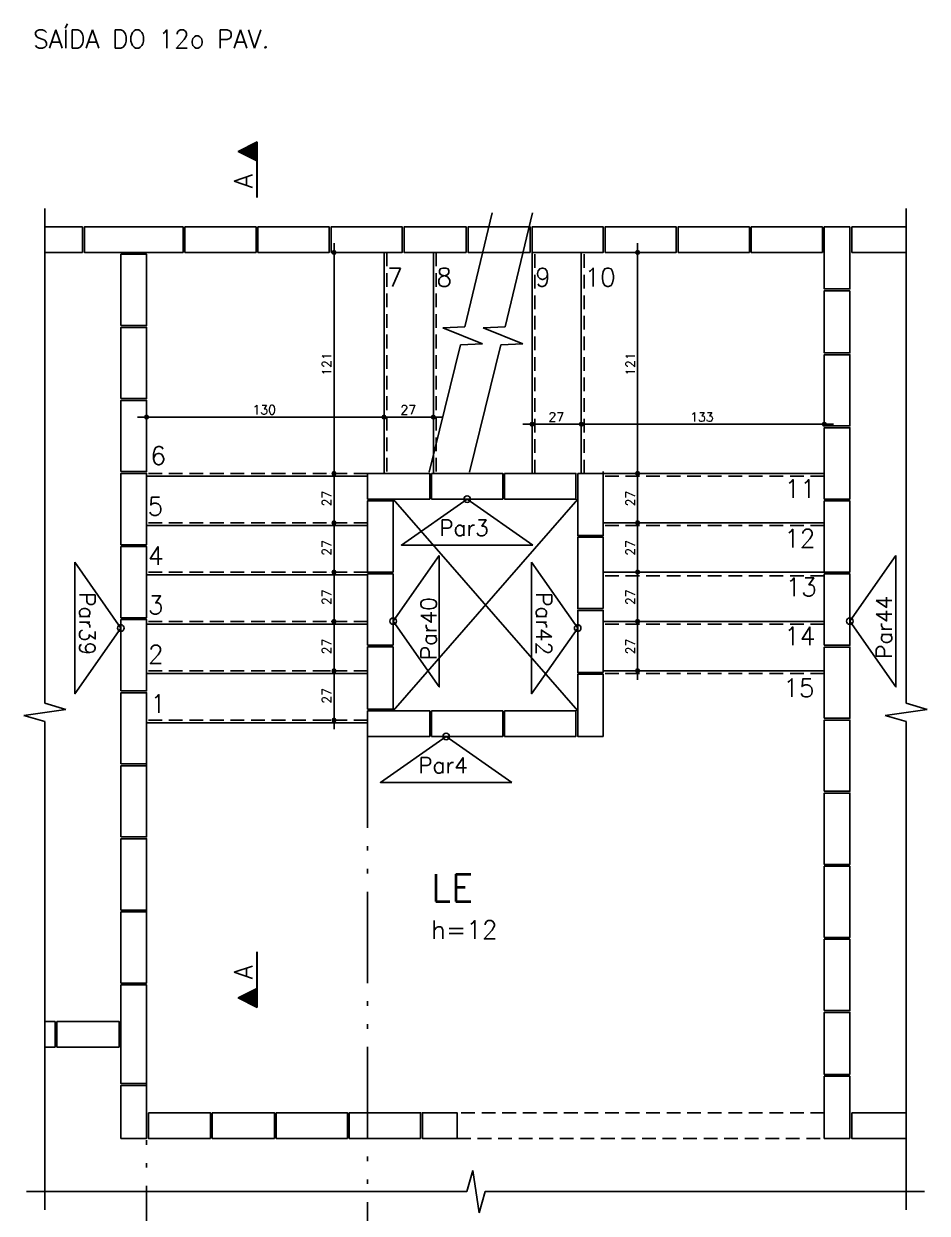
# Model space of a CAD drawing. Extents: x -2 to 86, y -1.5 to 60.9.
# Drawn here: x 15.93 to 35.71, y 19.29 to 45.34 of the extents above; entities that cross this region are included whole.
import ezdxf

# ---------------------------------------------------------------- set-up
doc = ezdxf.new("R2010")
doc.units = 0
doc.header["$MEASUREMENT"] = 0
doc.linetypes.add('ESTILO_TQS_0001', pattern=[0.45, 0.3, -0.15])
doc.linetypes.add('ESTILO_TQS_0004', pattern=[3.3, 2, -0.4, 0.05, -0.4, 0.05, -0.4])
for name, color, linetype in [('PENA_01', 1, 'CONTINUOUS'), ('PENA_02', 2, 'CONTINUOUS'), ('PENA_03', 3, 'CONTINUOUS'), ('PENA_04', 4, 'CONTINUOUS'), ('PENA_05', 5, 'CONTINUOUS')]:
    doc.layers.add(name, color=color, linetype=linetype)
doc.styles.get("Standard").update_dxf_attribs({"font": 'ROMANS.SHX'})

msp = doc.modelspace()

# ---------------------------------------------------------------- linework, layer by layer
at = {"layer": 'PENA_01', "linetype": 'Continuous'}
for p, q in [((16.393, 40.892), (17.218, 40.892)), ((17.218, 40.892), (17.218, 40.332)), ((35.249, 40.892), (34.058, 40.892)), ((34.058, 40.892), (34.058, 40.332)), ((22.723, 35.292), (22.723, 40.532)), ((29.37, 40.532), (29.37, 35.292)), ((17.218, 40.332), (16.393, 40.332)), ((22.818, 40.332), (22.923, 40.332)), ((29.238, 40.332), (29.17, 40.332)), ((34.058, 40.332), (35.249, 40.332)), ((18.418, 36.727), (24.018, 36.727)), ((18.618, 36.892), (18.618, 36.527)), ((23.618, 36.727), (25.098, 36.727)), ((23.818, 36.775), (23.818, 36.527)), ((23.818, 36.775), (23.818, 36.527)), ((27.058, 36.355), (27.058, 36.77)), ((28.138, 36.615), (28.138, 36.77)), ((28.138, 36.377), (28.138, 36.77)), ((33.458, 36.692), (33.458, 36.77)), ((24.898, 36.568), (24.898, 36.527)), ((26.858, 36.57), (28.338, 36.57)), ((27.938, 36.57), (33.658, 36.57)), ((22.723, 34.212), (22.723, 35.692)), ((29.37, 35.692), (29.37, 34.212)), ((22.82, 35.492), (22.923, 35.492)), ((22.82, 35.492), (22.923, 35.492)), ((28.618, 35.532), (28.618, 35.492)), ((29.208, 35.492), (29.17, 35.492)), ((29.208, 35.492), (29.17, 35.492)), ((22.723, 33.132), (22.723, 34.612)), ((22.873, 34.412), (22.923, 34.412)), ((22.873, 34.412), (22.923, 34.412)), ((29.37, 34.612), (29.37, 33.132)), ((29.521, 34.412), (29.57, 34.412)), ((29.521, 34.412), (29.57, 34.412)), ((22.723, 32.052), (22.723, 33.532)), ((29.37, 33.532), (29.37, 32.052)), ((22.823, 33.332), (22.923, 33.332)), ((22.823, 33.332), (22.923, 33.332)), ((29.181, 33.332), (29.17, 33.332)), ((29.181, 33.332), (29.17, 33.332)), ((22.723, 30.972), (22.723, 32.452)), ((29.37, 32.452), (29.37, 30.972)), ((22.664, 32.252), (22.923, 32.252)), ((22.664, 32.252), (22.923, 32.252)), ((29.542, 32.252), (29.57, 32.252)), ((29.542, 32.252), (29.57, 32.252)), ((22.723, 31.372), (22.723, 29.892)), ((22.644, 31.172), (22.523, 31.172)), ((22.723, 31.172), (22.923, 31.172)), ((29.29, 31.172), (29.17, 31.172)), ((22.654, 30.092), (22.523, 30.092))]:
    msp.add_line(p, q, dxfattribs=at)
at = {"layer": 'PENA_01', "linetype": 'ESTILO_TQS_0001'}
for p, q in [((23.878, 40.332), (23.878, 35.492)), ((24.958, 40.332), (24.958, 35.492)), ((27.118, 35.492), (27.118, 40.332)), ((28.198, 35.492), (28.198, 40.332)), ((23.458, 35.492), (18.618, 35.492)), ((33.458, 35.432), (28.618, 35.432)), ((23.458, 34.412), (18.618, 34.412)), ((33.458, 34.352), (28.618, 34.352)), ((23.458, 33.332), (18.618, 33.332)), ((33.458, 33.254), (28.618, 33.254)), ((23.458, 32.252), (18.618, 32.252)), ((33.458, 32.192), (28.618, 32.192)), ((23.458, 31.172), (18.618, 31.172)), ((33.458, 31.112), (28.618, 31.112)), ((23.458, 30.092), (18.618, 30.092))]:
    msp.add_line(p, q, dxfattribs=at)
at = {"layer": 'PENA_01', "linetype": 'ESTILO_TQS_0004'}
for p, q in [((18.618, 30.092), (18.618, 16.765)), ((23.458, 29.734), (23.458, 16.765))]:
    msp.add_line(p, q, dxfattribs=at)
at = {"layer": 'PENA_01', "linetype": 'Continuous'}
for points in [[(19.418, 40.892), (17.258, 40.892), (17.258, 40.332), (19.418, 40.332), (19.418, 40.892)], [(19.458, 40.332), (21.018, 40.332), (21.018, 40.892), (19.458, 40.892), (19.458, 40.332)], [(21.058, 40.332), (22.618, 40.332), (22.618, 40.892), (21.058, 40.892), (21.058, 40.332)], [(22.658, 40.332), (24.218, 40.332), (24.218, 40.892), (22.658, 40.892), (22.658, 40.332)], [(25.618, 40.332), (24.258, 40.332), (24.258, 40.892), (25.618, 40.892), (25.618, 40.332)], [(27.018, 40.332), (25.658, 40.332), (25.658, 40.892), (27.018, 40.892), (27.018, 40.332)], [(27.058, 40.332), (28.618, 40.332), (28.618, 40.892), (27.058, 40.892), (27.058, 40.332)], [(28.658, 40.332), (30.218, 40.332), (30.218, 40.892), (28.658, 40.892), (28.658, 40.332)], [(30.258, 40.332), (31.818, 40.332), (31.818, 40.892), (30.258, 40.892), (30.258, 40.332)], [(31.858, 40.332), (33.418, 40.332), (33.418, 40.892), (31.858, 40.892), (31.858, 40.332)], [(34.018, 40.892), (34.018, 39.532), (33.458, 39.532), (33.458, 40.892), (34.018, 40.892)], [(18.058, 38.732), (18.058, 40.292), (18.618, 40.292), (18.618, 38.732), (18.058, 38.732)], [(34.018, 39.492), (34.018, 38.132), (33.458, 38.132), (33.458, 39.492), (34.018, 39.492)], [(18.058, 37.132), (18.058, 38.692), (18.618, 38.692), (18.618, 37.132), (18.058, 37.132)], [(33.458, 36.532), (33.458, 38.092), (34.018, 38.092), (34.018, 36.532), (33.458, 36.532)], [(18.058, 35.532), (18.058, 37.092), (18.618, 37.092), (18.618, 35.532), (18.058, 35.532)], [(33.458, 34.932), (33.458, 36.492), (34.018, 36.492), (34.018, 34.932), (33.458, 34.932)], [(18.058, 33.932), (18.058, 35.492), (18.618, 35.492), (18.618, 33.932), (18.058, 33.932)], [(23.458, 34.932), (24.818, 34.932), (24.818, 35.492), (23.458, 35.492), (23.458, 34.932)], [(24.858, 35.492), (26.418, 35.492), (26.418, 34.932), (24.858, 34.932), (24.858, 35.492)], [(26.458, 35.492), (28.018, 35.492), (28.018, 34.932), (26.458, 34.932), (26.458, 35.492)], [(28.058, 35.492), (28.058, 34.132), (28.618, 34.132), (28.618, 35.492), (28.058, 35.492)], [(24.018, 34.932), (28.058, 30.294)], [(24.018, 30.294), (28.058, 34.932)], [(24.018, 33.334), (24.018, 34.894), (23.458, 34.894), (23.458, 33.334), (24.018, 33.334)], [(33.458, 33.332), (33.458, 34.892), (34.018, 34.892), (34.018, 33.332), (33.458, 33.332)], [(18.058, 32.332), (18.058, 33.892), (18.618, 33.892), (18.618, 32.332), (18.058, 32.332)], [(28.618, 32.534), (28.618, 34.094), (28.058, 34.094), (28.058, 32.534), (28.618, 32.534)], [(24.018, 31.734), (24.018, 33.294), (23.458, 33.294), (23.458, 31.734), (24.018, 31.734)], [(33.458, 31.732), (33.458, 33.292), (34.018, 33.292), (34.018, 31.732), (33.458, 31.732)], [(28.618, 31.134), (28.618, 32.494), (28.058, 32.494), (28.058, 31.134), (28.618, 31.134)], [(18.058, 30.732), (18.058, 32.292), (18.618, 32.292), (18.618, 30.732), (18.058, 30.732)], [(23.458, 31.694), (23.458, 30.334), (24.018, 30.334), (24.018, 31.694), (23.458, 31.694)], [(33.458, 30.132), (33.458, 31.692), (34.018, 31.692), (34.018, 30.132), (33.458, 30.132)], [(28.618, 29.734), (28.618, 31.094), (28.058, 31.094), (28.058, 29.734), (28.618, 29.734)], [(18.058, 29.132), (18.058, 30.692), (18.618, 30.692), (18.618, 29.132), (18.058, 29.132)], [(23.458, 29.734), (24.818, 29.734), (24.818, 30.294), (23.458, 30.294), (23.458, 29.734)], [(24.858, 30.294), (26.418, 30.294), (26.418, 29.734), (24.858, 29.734), (24.858, 30.294)], [(26.458, 30.294), (28.018, 30.294), (28.018, 29.734), (26.458, 29.734), (26.458, 30.294)], [(33.458, 28.532), (33.458, 30.092), (34.018, 30.092), (34.018, 28.532), (33.458, 28.532)], [(18.058, 27.532), (18.058, 29.092), (18.618, 29.092), (18.618, 27.532), (18.058, 27.532)], [(33.458, 26.932), (33.458, 28.492), (34.018, 28.492), (34.018, 26.932), (33.458, 26.932)], [(18.058, 25.932), (18.058, 27.492), (18.618, 27.492), (18.618, 25.932), (18.058, 25.932)], [(33.458, 25.332), (33.458, 26.892), (34.018, 26.892), (34.018, 25.332), (33.458, 25.332)], [(18.058, 24.332), (18.058, 25.892), (18.618, 25.892), (18.618, 24.332), (18.058, 24.332)], [(33.458, 23.732), (33.458, 25.292), (34.018, 25.292), (34.018, 23.732), (33.458, 23.732)], [(18.618, 22.132), (18.618, 24.292), (18.058, 24.292), (18.058, 22.132), (18.618, 22.132)], [(16.393, 22.932), (16.618, 22.932), (16.618, 23.492)], [(16.618, 23.492), (16.393, 23.492)], [(16.658, 23.492), (18.018, 23.492), (18.018, 22.932), (16.658, 22.932), (16.658, 23.492)], [(34.018, 22.332), (34.018, 23.692), (33.458, 23.692), (33.458, 22.332), (34.018, 22.332)], [(34.018, 20.932), (34.018, 22.292), (33.458, 22.292), (33.458, 20.932), (34.018, 20.932)], [(18.058, 20.932), (18.058, 22.092), (18.618, 22.092), (18.618, 20.932), (18.058, 20.932)], [(18.658, 21.492), (20.018, 21.492), (20.018, 20.932), (18.658, 20.932), (18.658, 21.492)], [(20.058, 21.492), (21.418, 21.492), (21.418, 20.932), (20.058, 20.932), (20.058, 21.492)], [(23.018, 20.932), (21.458, 20.932), (21.458, 21.492), (23.018, 21.492), (23.018, 20.932)], [(24.618, 20.932), (23.058, 20.932), (23.058, 21.492), (24.618, 21.492), (24.618, 20.932)], [(25.418, 20.932), (24.658, 20.932), (24.658, 21.492), (25.418, 21.492), (25.418, 20.932)], [(35.249, 20.932), (34.058, 20.932), (34.058, 21.492)], [(34.058, 21.492), (35.249, 21.492)]]:
    msp.add_lwpolyline(points, dxfattribs=at)
at = {"layer": 'PENA_01', "linetype": 'ESTILO_TQS_0001'}
msp.add_lwpolyline([(25.418, 20.932), (33.458, 20.932), (33.458, 21.492), (25.418, 21.492), (25.418, 20.932)], dxfattribs=at)
at = {"layer": 'PENA_02', "linetype": 'Continuous'}
for p, q in [((25.587, 38.7), (26.187, 41.202)), ((26.472, 38.7), (27.072, 41.202)), ((24.804, 35.52), (25.493, 38.311)), ((25.69, 35.52), (26.379, 38.311))]:
    msp.add_line(p, q, dxfattribs=at)
for points in [[(23.818, 35.492), (23.818, 40.332)], [(24.898, 35.492), (24.898, 40.332)], [(27.058, 35.492), (27.058, 40.332)], [(28.138, 35.492), (28.138, 40.332)], [(18.618, 35.432), (23.458, 35.432)], [(28.618, 35.492), (33.458, 35.492)], [(28.618, 34.412), (33.458, 34.412)], [(18.618, 34.352), (23.458, 34.352)], [(18.618, 34.352), (23.458, 34.352)], [(18.618, 33.272), (23.458, 33.272)], [(18.618, 33.272), (23.458, 33.272)], [(28.618, 33.332), (33.458, 33.332)], [(18.618, 32.192), (23.458, 32.192)], [(18.618, 32.192), (23.458, 32.192)], [(28.618, 32.252), (33.458, 32.252)], [(18.618, 31.112), (23.458, 31.112)], [(18.618, 31.112), (23.458, 31.112)], [(28.618, 31.172), (33.458, 31.172)], [(18.618, 30.032), (23.458, 30.032)]]:
    msp.add_lwpolyline(points, dxfattribs=at)
for centre, radius in [((22.723, 40.332), 0.04), ((29.37, 40.332), 0.04), ((22.723, 40.332), 0.02), ((29.37, 40.332), 0.02), ((18.618, 36.727), 0.04), ((18.618, 36.727), 0.02), ((23.818, 36.727), 0.04), ((23.818, 36.727), 0.04), ((23.818, 36.727), 0.02), ((23.818, 36.727), 0.02), ((24.898, 36.727), 0.04), ((24.898, 36.727), 0.02), ((27.058, 36.57), 0.04), ((27.058, 36.57), 0.02), ((28.138, 36.57), 0.04), ((28.138, 36.57), 0.04), ((28.138, 36.57), 0.02), ((28.138, 36.57), 0.02), ((33.458, 36.57), 0.04), ((33.458, 36.57), 0.02), ((22.723, 35.492), 0.04), ((22.723, 35.492), 0.04), ((22.723, 35.492), 0.02), ((22.723, 35.492), 0.02), ((29.37, 35.492), 0.04), ((29.37, 35.492), 0.04), ((29.37, 35.492), 0.02), ((29.37, 35.492), 0.02), ((22.723, 34.412), 0.04), ((22.723, 34.412), 0.04), ((22.723, 34.412), 0.02), ((22.723, 34.412), 0.02), ((29.37, 34.412), 0.04), ((29.37, 34.412), 0.04), ((29.37, 34.412), 0.02), ((29.37, 34.412), 0.02), ((22.723, 33.332), 0.04), ((22.723, 33.332), 0.04), ((22.723, 33.332), 0.02), ((22.723, 33.332), 0.02), ((29.37, 33.332), 0.04), ((29.37, 33.332), 0.04), ((29.37, 33.332), 0.02), ((29.37, 33.332), 0.02), ((22.723, 32.252), 0.04), ((22.723, 32.252), 0.04), ((22.723, 32.252), 0.02), ((22.723, 32.252), 0.02), ((29.37, 32.252), 0.04), ((29.37, 32.252), 0.04), ((29.37, 32.252), 0.02), ((29.37, 32.252), 0.02), ((22.723, 31.172), 0.04), ((22.723, 31.172), 0.04), ((22.723, 31.172), 0.02), ((22.723, 31.172), 0.02), ((29.37, 31.172), 0.04), ((29.37, 31.172), 0.02), ((22.723, 30.092), 0.04), ((22.723, 30.092), 0.02)]:
    msp.add_circle(centre, radius, dxfattribs=at)
at = {"layer": 'PENA_03', "linetype": 'Continuous'}
for p, q in [((16.393, 41.292), (16.393, 30.459)), ((35.249, 41.292), (35.249, 30.459)), ((22.618, 40.332), (22.618, 40.332)), ((29.438, 40.332), (29.438, 40.332)), ((25.587, 38.7), (25.106, 38.678)), ((25.974, 38.333), (25.106, 38.678)), ((26.472, 38.7), (25.992, 38.678)), ((26.859, 38.333), (25.992, 38.678)), ((25.493, 38.311), (25.974, 38.333)), ((26.379, 38.311), (26.859, 38.333)), ((18.618, 37.092), (18.618, 37.092)), ((23.818, 36.975), (23.818, 36.975)), ((23.818, 36.975), (23.818, 36.975)), ((24.898, 36.768), (24.898, 36.768)), ((33.458, 36.492), (33.458, 36.492)), ((28.138, 36.415), (28.138, 36.415)), ((27.058, 36.155), (27.058, 36.155)), ((28.138, 36.177), (28.138, 36.177)), ((22.62, 35.492), (22.62, 35.492)), ((22.62, 35.492), (22.62, 35.492)), ((29.408, 35.492), (29.408, 35.492)), ((29.408, 35.492), (29.408, 35.492)), ((22.673, 34.412), (22.673, 34.412)), ((22.673, 34.412), (22.673, 34.412)), ((29.321, 34.412), (29.321, 34.412)), ((29.321, 34.412), (29.321, 34.412)), ((22.623, 33.332), (22.623, 33.332)), ((22.623, 33.332), (22.623, 33.332)), ((29.381, 33.332), (29.381, 33.332)), ((29.381, 33.332), (29.381, 33.332)), ((22.464, 32.252), (22.464, 32.252)), ((22.464, 32.252), (22.464, 32.252)), ((29.342, 32.252), (29.342, 32.252)), ((29.342, 32.252), (29.342, 32.252)), ((22.523, 31.172), (22.523, 31.172)), ((22.844, 31.172), (22.844, 31.172)), ((29.49, 31.172), (29.49, 31.172)), ((15.931, 30.193), (16.855, 30.326)), ((16.393, 30.459), (16.855, 30.326)), ((34.787, 30.193), (35.711, 30.326)), ((35.249, 30.459), (35.711, 30.326)), ((16.393, 30.059), (15.931, 30.193)), ((16.393, 30.059), (16.393, 19.366)), ((22.854, 30.092), (22.854, 30.092)), ((35.249, 30.059), (34.787, 30.193)), ((35.249, 30.059), (35.249, 19.366)), ((25.631, 19.766), (25.765, 20.228)), ((25.765, 20.228), (25.898, 19.304)), ((25.631, 19.766), (15.993, 19.766)), ((26.031, 19.766), (25.898, 19.304)), ((35.649, 19.766), (26.031, 19.766))]:
    msp.add_line(p, q, dxfattribs=at)
for points in [[(21.036, 42.75), (20.627, 42.545), (21.036, 42.341), (21.036, 42.75)], [(27.078, 33.924), (25.638, 34.932), (24.198, 33.924), (27.078, 33.924)], [(25.026, 33.698), (24.018, 32.258), (25.026, 30.818), (25.026, 33.698)], [(35.026, 33.698), (34.018, 32.258), (35.026, 30.818), (35.026, 33.698)], [(17.05, 33.548), (18.058, 32.108), (17.05, 30.668), (17.05, 33.548)], [(27.05, 33.548), (28.058, 32.108), (27.05, 30.668), (27.05, 33.548)], [(26.618, 28.726), (25.178, 29.734), (23.738, 28.726), (26.618, 28.726)], [(21.036, 23.802), (20.627, 24.007), (21.036, 24.211), (21.036, 23.802)]]:
    msp.add_lwpolyline(points, dxfattribs=at)
for centre in [(25.638, 34.932), (24.018, 32.258), (34.018, 32.258), (18.058, 32.108), (28.058, 32.108), (25.178, 29.734)]:
    msp.add_circle(centre, 0.072, dxfattribs=at)
at = {"layer": 'PENA_04', "linetype": 'Continuous'}
for p, q in [((21.038, 42.753), (20.623, 42.545)), ((21.036, 42.75), (20.627, 42.545)), ((20.974, 42.719), (20.974, 42.372)), ((21.006, 42.735), (21.006, 42.356)), ((21.036, 42.75), (21.036, 41.537)), ((21.038, 41.537), (21.038, 42.753)), ((20.623, 42.545), (21.036, 42.339)), ((20.627, 42.545), (21.036, 42.341)), ((20.655, 42.559), (20.655, 42.531)), ((20.687, 42.575), (20.687, 42.515)), ((20.719, 42.591), (20.719, 42.499)), ((20.751, 42.607), (20.751, 42.483)), ((20.783, 42.623), (20.783, 42.467)), ((20.815, 42.639), (20.815, 42.451)), ((20.847, 42.655), (20.847, 42.436)), ((20.878, 42.671), (20.878, 42.42)), ((20.91, 42.687), (20.91, 42.404)), ((20.942, 42.703), (20.942, 42.388)), ((21.036, 23.802), (21.036, 25.015)), ((21.038, 25.015), (21.038, 23.799)), ((20.623, 24.007), (21.036, 24.213)), ((21.038, 23.799), (20.623, 24.007)), ((20.627, 24.007), (21.036, 24.211)), ((21.036, 23.802), (20.627, 24.007)), ((20.655, 23.993), (20.655, 24.021)), ((20.687, 23.977), (20.687, 24.037)), ((20.719, 23.961), (20.719, 24.053)), ((20.751, 23.945), (20.751, 24.069)), ((20.783, 23.929), (20.783, 24.085)), ((20.815, 23.913), (20.815, 24.101)), ((20.847, 23.897), (20.847, 24.117)), ((20.878, 23.881), (20.878, 24.133)), ((20.91, 23.865), (20.91, 24.148)), ((20.942, 23.849), (20.942, 24.164)), ((20.974, 23.833), (20.974, 24.18)), ((21.006, 23.817), (21.006, 24.196))]:
    msp.add_line(p, q, dxfattribs=at)

# ---------------------------------------------------------------- texts
at = {"layer": 'PENA_03', "linetype": 'Continuous'}
for s, height, p in [('7', 0.4, (23.885, 39.589)), ('8', 0.4, (24.965, 39.589)), ('9', 0.4, (27.125, 39.589)), ('10', 0.4, (28.205, 39.589)), ('130', 0.2, (20.938, 36.787)), ('27', 0.2, (24.178, 36.787)), ('27', 0.2, (27.418, 36.63)), ('133', 0.2, (30.518, 36.63)), ('6', 0.4, (18.704, 35.683)), ('11', 0.4, (32.585, 34.959)), ('5', 0.4, (18.642, 34.572)), ('Par3', 0.3456, (25.029, 34.128)), ('12', 0.4, (32.577, 33.87)), ('4', 0.4, (18.65, 33.492)), ('13', 0.4, (32.608, 32.807)), ('3', 0.4, (18.65, 32.412)), ('14', 0.4, (32.577, 31.731)), ('2', 0.4, (18.65, 31.332)), ('15', 0.4, (32.56, 30.598)), ('1', 0.4, (18.702, 30.252)), ('Par4', 0.346, (24.569, 28.93)), ('LE', 0.6, (24.847, 26.117)), ('h=12', 0.4, (24.847, 25.301))]:
    msp.add_text(s, height=height, dxfattribs=at).set_placement(p)
for s, height, rotation, p in [('121', 0.2, 90, (22.663, 37.632)), ('121', 0.2, 90, (29.31, 37.632)), ('27', 0.2, 90, (22.663, 34.772)), ('27', 0.2, 90, (29.31, 34.772)), ('27', 0.2, 90, (22.663, 33.692)), ('27', 0.2, 90, (29.31, 33.692)), ('Par39', 0.346, 270, (17.148, 32.892)), ('27', 0.2, 90, (22.663, 32.612)), ('Par42', 0.346, 270, (27.148, 32.892)), ('27', 0.2, 90, (29.31, 32.612)), ('Par40', 0.346, 90, (24.968, 31.404)), ('Par44', 0.346, 90, (34.938, 31.433)), ('27', 0.2, 90, (22.663, 31.532)), ('27', 0.2, 90, (29.31, 31.532)), ('27', 0.2, 90, (22.663, 30.452))]:
    msp.add_text(s, height=height, rotation=rotation, dxfattribs=at).set_placement(p)
at = {"layer": 'PENA_04', "linetype": 'Continuous'}
for p in [(20.938, 41.737), (20.938, 24.415)]:
    msp.add_text('A', height=0.4, rotation=90, dxfattribs=at).set_placement(p)
at = {"layer": 'PENA_05', "linetype": 'Continuous'}
msp.add_text('SAÍDA DO 12o PAV.', height=0.4, dxfattribs=at).set_placement((16.134, 44.806))

doc.saveas('drawing.dxf')
